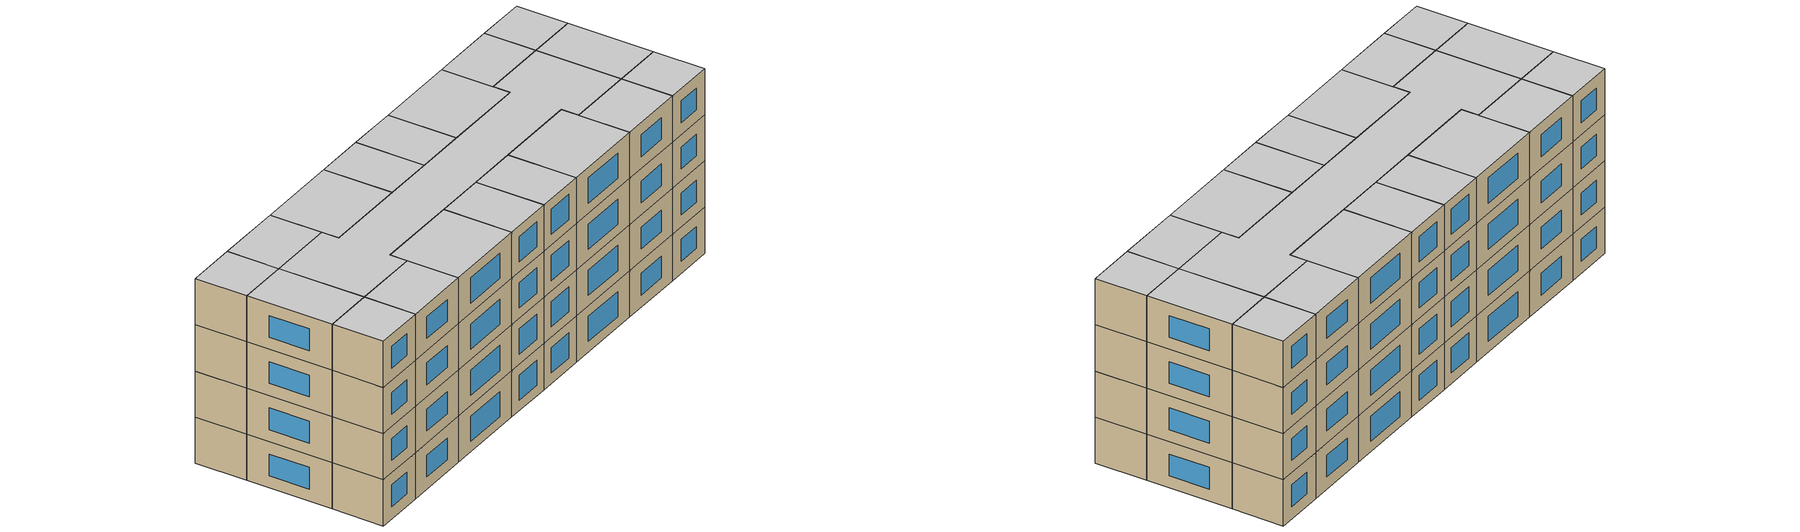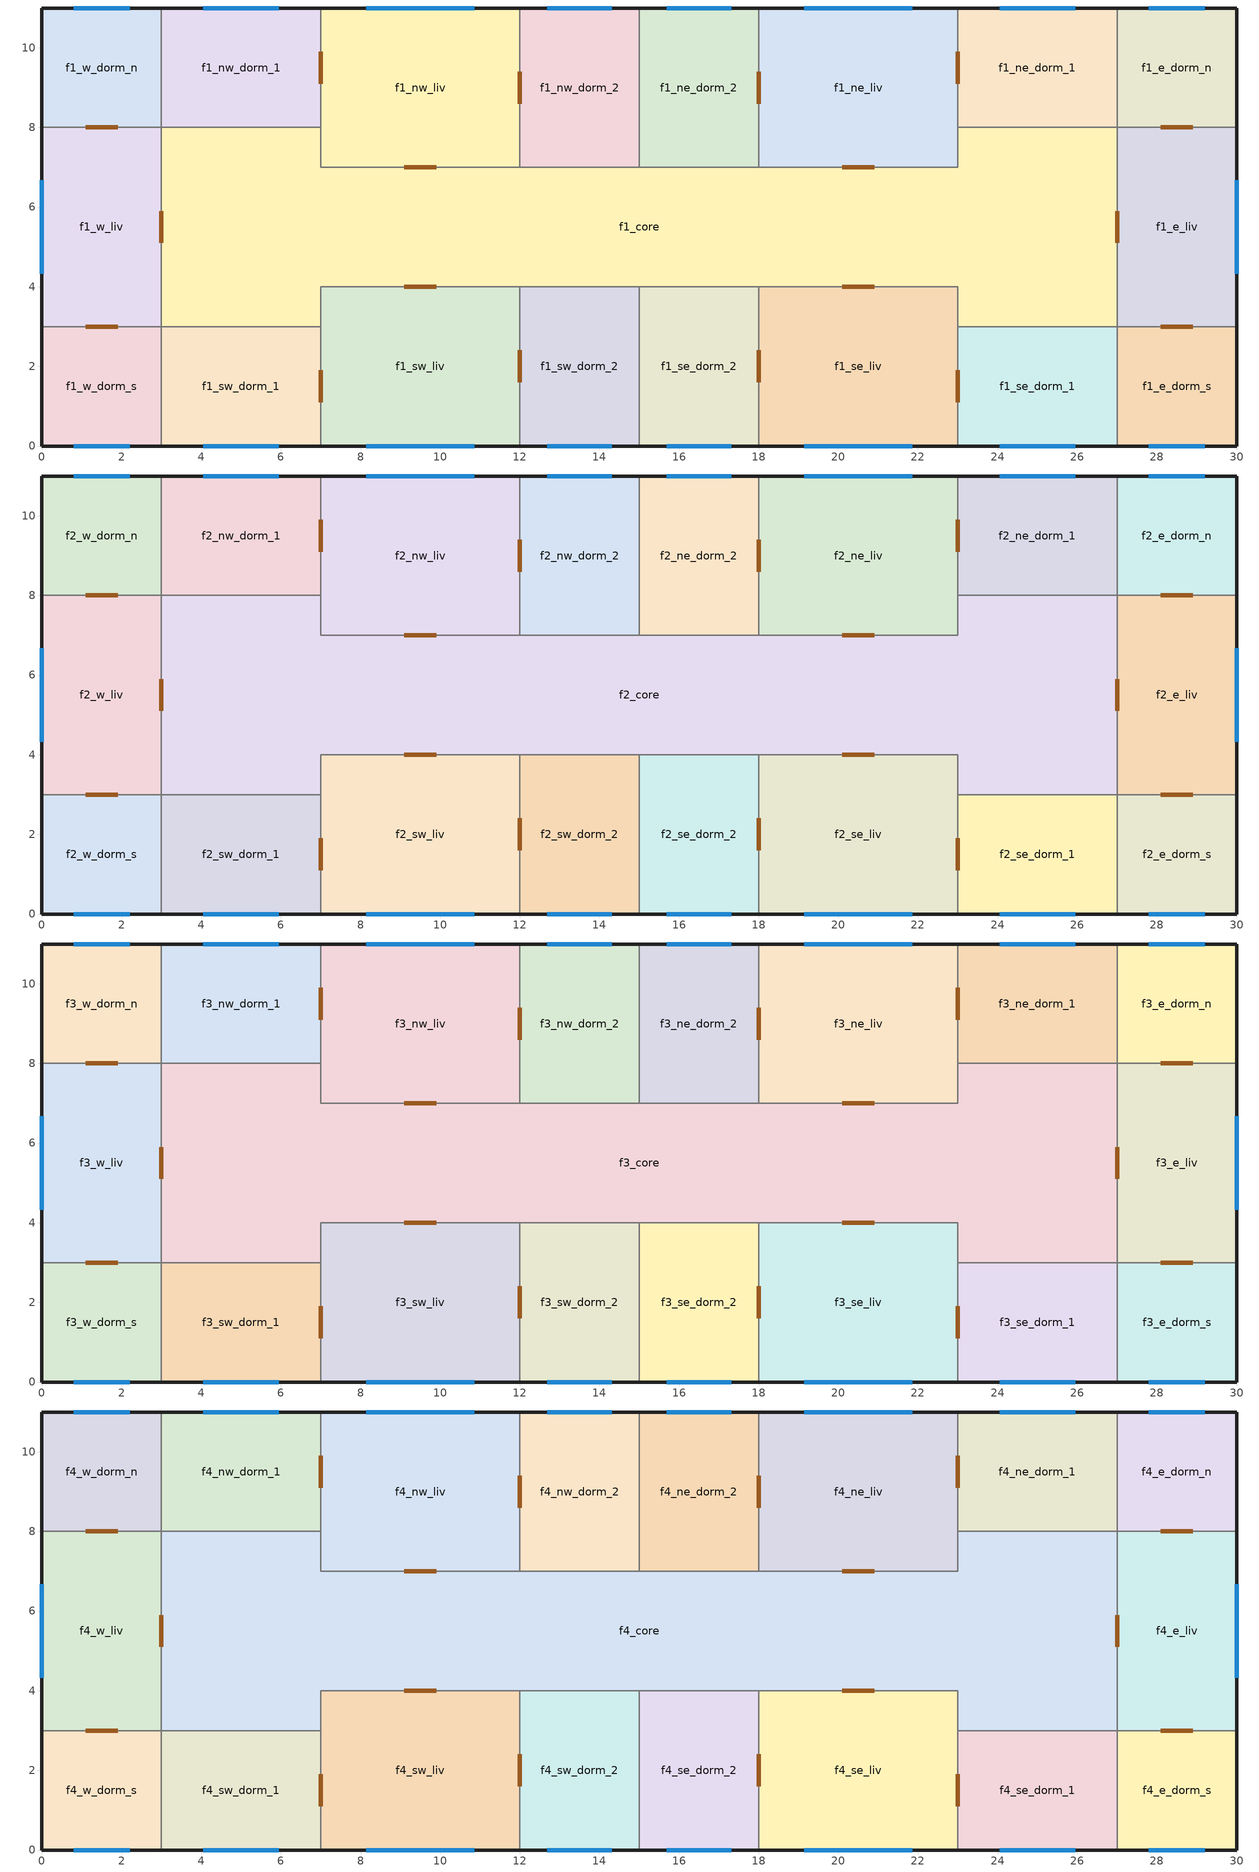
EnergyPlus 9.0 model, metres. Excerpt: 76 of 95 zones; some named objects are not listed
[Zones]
f1_e_dorm_n
 floor othersideconditionsmodel (floor): 30,11 30,8 27,8 27,11 z0
 wall outside (ext_wall): 30,8 30,11 27,11 z0:2.7
 wall to f1_e_liv (int_wall): 27,8 30,8 z0:2.7
 wall to f1_ne_dorm_1 (int_wall): 27,11 27,8 z0:2.7
 window (simple_window): 29.2,11 27.8,11 z0.71:1.99
 door inside (door_3cm): 28.1,8 28.9,8 z0:2.1
f1_e_dorm_s
 floor othersideconditionsmodel (floor): 30,3 30,0 27,0 27,3 z0
 wall outside (ext_wall): 27,0 30,0 30,3 z0:2.7
 wall to f1_e_liv (int_wall): 30,3 27,3 z0:2.7
 wall to f1_se_dorm_1 (int_wall): 27,3 27,0 z0:2.7
 window (simple_window): 27.8,0 29.2,0 z0.71:1.99
 door inside (door_3cm): 28.9,3 28.1,3 z0:2.1
f1_e_liv
 floor othersideconditionsmodel (floor): 30,8 30,3 27,3 27,8 z0
 wall outside (ext_wall): 30,3 30,8 z0:2.7
 wall to f1_core (int_wall): 27,8 27,3 z0:2.7
 window (simple_window): 30,4.32 30,6.68 z0.71:1.99
 door inside (door_3cm): 27,5.9 27,5.1 z0:2.1
f1_ne_dorm_1
 floor othersideconditionsmodel (floor): 27,11 27,8 23,8 23,11 z0
 wall outside (ext_wall): 27,11 23,11 z0:2.7
 wall to f1_core (int_wall): 23,8 27,8 z0:2.7
 wall to f1_ne_liv (int_wall): 23,11 23,8 z0:2.7
 window (simple_window): 25.95,11 24.05,11 z0.71:1.99
 door inside (door_3cm): 23,9.9 23,9.1 z0:2.1
f1_ne_dorm_2
 floor othersideconditionsmodel (floor): 18,11 18,7 15,7 15,11 z0
 wall outside (ext_wall): 18,11 15,11 z0:2.7
 wall to f1_ne_liv (int_wall): 18,7 18,11 z0:2.7
 wall to f1_core (int_wall): 15,7 18,7 z0:2.7
 wall to f1_nw_dorm_2 (int_wall): 15,11 15,7 z0:2.7
 window (simple_window): 17.32,11 15.69,11 z0.61:2.08
 door inside (door_3cm): 18,8.6 18,9.4 z0:2.1
f1_ne_liv
 floor othersideconditionsmodel (floor): 23,11 23,7 18,7 18,11 z0
 wall outside (ext_wall): 23,11 18,11 z0:2.7
 wall to f1_core (int_wall): 18,7 23,7 23,8 z0:2.7
 window (simple_window): 21.86,11 19.14,11 z0.61:2.08
 door inside (door_3cm): 20.1,7 20.9,7 z0:2.1
f1_nw_dorm_2
 floor othersideconditionsmodel (floor): 15,11 15,7 12,7 12,11 z0
 wall outside (ext_wall): 15,11 12,11 z0:2.7
 wall to f1_core (int_wall): 12,7 15,7 z0:2.7
 wall to f1_nw_liv (int_wall): 12,11 12,7 z0:2.7
 window (simple_window): 14.31,11 12.69,11 z0.61:2.08
 door inside (door_3cm): 12,9.4 12,8.6 z0:2.1
f1_nw_dorm_1
 floor othersideconditionsmodel (floor): 7,11 7,8 3,8 3,11 z0
 wall outside (ext_wall): 7,11 3,11 z0:2.7
 wall to f1_nw_liv (int_wall): 7,8 7,11 z0:2.7
 wall to f1_core (int_wall): 3,8 7,8 z0:2.7
 wall to f1_w_dorm_n (int_wall): 3,11 3,8 z0:2.7
 window (simple_window): 5.95,11 4.05,11 z0.71:1.99
 door inside (door_3cm): 7,9.1 7,9.9 z0:2.1
f1_nw_liv
 floor othersideconditionsmodel (floor): 12,11 12,7 7,7 7,11 z0
 wall outside (ext_wall): 12,11 7,11 z0:2.7
 wall to f1_core (int_wall): 7,8 7,7 12,7 z0:2.7
 window (simple_window): 10.86,11 8.14,11 z0.61:2.08
 door inside (door_3cm): 9.1,7 9.9,7 z0:2.1
f1_se_dorm_1
 floor othersideconditionsmodel (floor): 27,3 27,0 23,0 23,3 z0
 wall outside (ext_wall): 23,0 27,0 z0:2.7
 wall to f1_core (int_wall): 27,3 23,3 z0:2.7
 wall to f1_se_liv (int_wall): 23,3 23,0 z0:2.7
 window (simple_window): 24.05,0 25.95,0 z0.71:1.99
 door inside (door_3cm): 23,1.9 23,1.1 z0:2.1
f1_se_dorm_2
 floor othersideconditionsmodel (floor): 18,4 18,0 15,0 15,4 z0
 wall outside (ext_wall): 15,0 18,0 z0:2.7
 wall to f1_se_liv (int_wall): 18,0 18,4 z0:2.7
 wall to f1_core (int_wall): 18,4 15,4 z0:2.7
 wall to f1_sw_dorm_2 (int_wall): 15,4 15,0 z0:2.7
 window (simple_window): 15.69,0 17.32,0 z0.61:2.08
 door inside (door_3cm): 18,1.6 18,2.4 z0:2.1
f1_se_liv
 floor othersideconditionsmodel (floor): 23,4 23,0 18,0 18,4 z0
 wall outside (ext_wall): 18,0 23,0 z0:2.7
 wall to f1_core (int_wall): 23,3 23,4 18,4 z0:2.7
 window (simple_window): 19.14,0 21.86,0 z0.61:2.08
 door inside (door_3cm): 20.9,4 20.1,4 z0:2.1
f1_sw_dorm_2
 floor othersideconditionsmodel (floor): 15,4 15,0 12,0 12,4 z0
 wall outside (ext_wall): 12,0 15,0 z0:2.7
 wall to f1_core (int_wall): 15,4 12,4 z0:2.7
 wall to f1_sw_liv (int_wall): 12,4 12,0 z0:2.7
 window (simple_window): 12.69,0 14.31,0 z0.61:2.08
 door inside (door_3cm): 12,2.4 12,1.6 z0:2.1
f1_sw_dorm_1
 floor othersideconditionsmodel (floor): 7,3 7,0 3,0 3,3 z0
 wall outside (ext_wall): 3,0 7,0 z0:2.7
 wall to f1_sw_liv (int_wall): 7,0 7,3 z0:2.7
 wall to f1_core (int_wall): 7,3 3,3 z0:2.7
 wall to f1_w_dorm_s (int_wall): 3,3 3,0 z0:2.7
 window (simple_window): 4.05,0 5.95,0 z0.71:1.99
 door inside (door_3cm): 7,1.1 7,1.9 z0:2.1
f1_sw_liv
 floor othersideconditionsmodel (floor): 12,4 12,0 7,0 7,4 z0
 wall outside (ext_wall): 7,0 12,0 z0:2.7
 wall to f1_core (int_wall): 12,4 7,4 7,3 z0:2.7
 window (simple_window): 8.14,0 10.86,0 z0.61:2.08
 door inside (door_3cm): 9.9,4 9.1,4 z0:2.1
f1_w_dorm_n
 floor othersideconditionsmodel (floor): 3,11 3,8 0,8 0,11 z0
 wall outside (ext_wall): 3,11 0,11 0,8 z0:2.7
 wall to f1_w_liv (int_wall): 0,8 3,8 z0:2.7
 window (simple_window): 2.21,11 0.8,11 z0.71:1.99
 door inside (door_3cm): 1.1,8 1.9,8 z0:2.1
f1_w_dorm_s
 floor othersideconditionsmodel (floor): 3,3 3,0 0,0 0,3 z0
 wall outside (ext_wall): 0,3 0,0 3,0 z0:2.7
 wall to f1_w_liv (int_wall): 3,3 0,3 z0:2.7
 window (simple_window): 0.8,0 2.21,0 z0.71:1.99
 door inside (door_3cm): 1.9,3 1.1,3 z0:2.1
f1_w_liv
 floor othersideconditionsmodel (floor): 3,8 3,3 0,3 0,8 z0
 wall outside (ext_wall): 0,8 0,3 z0:2.7
 wall to f1_core (int_wall): 3,3 3,8 z0:2.7
 window (simple_window): 0,6.68 0,4.32 z0.71:1.99
 door inside (door_3cm): 3,5.1 3,5.9 z0:2.1
f1_core
 floor othersideconditionsmodel (floor): 27,8 27,3 23,3 23,4 7,4 7,3 3,3 3,8 7,8 7,7 23,7 23,8 z0
f2_e_dorm_n
 floor to f1_e_dorm_n (floor): 30,11 30,8 27,8 27,11 z2.7
 wall outside (ext_wall): 30,8 30,11 27,11 z2.7:5.4
 wall to f2_e_liv (int_wall): 27,8 30,8 z2.7:5.4
 wall to f2_ne_dorm_1 (int_wall): 27,11 27,8 z2.7:5.4
 window (simple_window): 29.2,11 27.8,11 z3.42:4.69
 door inside (door_3cm): 28.1,8 28.9,8 z2.7:4.8
f2_e_dorm_s
 floor to f1_e_dorm_s (floor): 30,3 30,0 27,0 27,3 z2.7
 wall outside (ext_wall): 27,0 30,0 30,3 z2.7:5.4
 wall to f2_e_liv (int_wall): 30,3 27,3 z2.7:5.4
 wall to f2_se_dorm_1 (int_wall): 27,3 27,0 z2.7:5.4
 window (simple_window): 27.8,0 29.2,0 z3.42:4.69
 door inside (door_3cm): 28.9,3 28.1,3 z2.7:4.8
f2_e_liv
 floor to f1_e_liv (floor): 30,8 30,3 27,3 27,8 z2.7
 wall outside (ext_wall): 30,3 30,8 z2.7:5.4
 wall to f2_core (int_wall): 27,8 27,3 z2.7:5.4
 window (simple_window): 30,4.32 30,6.68 z3.42:4.69
 door inside (door_3cm): 27,5.9 27,5.1 z2.7:4.8
f2_ne_dorm_1
 floor to f1_ne_dorm_1 (floor): 27,11 27,8 23,8 23,11 z2.7
 wall outside (ext_wall): 27,11 23,11 z2.7:5.4
 wall to f2_core (int_wall): 23,8 27,8 z2.7:5.4
 wall to f2_ne_liv (int_wall): 23,11 23,8 z2.7:5.4
 window (simple_window): 25.95,11 24.05,11 z3.42:4.69
 door inside (door_3cm): 23,9.9 23,9.1 z2.7:4.8
f2_ne_dorm_2
 floor to f1_ne_dorm_2 (floor): 18,11 18,7 15,7 15,11 z2.7
 wall outside (ext_wall): 18,11 15,11 z2.7:5.4
 wall to f2_ne_liv (int_wall): 18,7 18,11 z2.7:5.4
 wall to f2_core (int_wall): 15,7 18,7 z2.7:5.4
 wall to f2_nw_dorm_2 (int_wall): 15,11 15,7 z2.7:5.4
 window (simple_window): 17.32,11 15.69,11 z3.32:4.79
 door inside (door_3cm): 18,8.6 18,9.4 z2.7:4.8
f2_ne_liv
 floor to f1_ne_liv (floor): 23,11 23,7 18,7 18,11 z2.7
 wall outside (ext_wall): 23,11 18,11 z2.7:5.4
 wall to f2_core (int_wall): 18,7 23,7 23,8 z2.7:5.4
 window (simple_window): 21.86,11 19.14,11 z3.32:4.79
 door inside (door_3cm): 20.1,7 20.9,7 z2.7:4.8
f2_nw_dorm_2
 floor to f1_nw_dorm_2 (floor): 15,11 15,7 12,7 12,11 z2.7
 wall outside (ext_wall): 15,11 12,11 z2.7:5.4
 wall to f2_core (int_wall): 12,7 15,7 z2.7:5.4
 wall to f2_nw_liv (int_wall): 12,11 12,7 z2.7:5.4
 window (simple_window): 14.31,11 12.69,11 z3.32:4.79
 door inside (door_3cm): 12,9.4 12,8.6 z2.7:4.8
f2_nw_dorm_1
 floor to f1_nw_dorm_1 (floor): 7,11 7,8 3,8 3,11 z2.7
 wall outside (ext_wall): 7,11 3,11 z2.7:5.4
 wall to f2_nw_liv (int_wall): 7,8 7,11 z2.7:5.4
 wall to f2_core (int_wall): 3,8 7,8 z2.7:5.4
 wall to f2_w_dorm_n (int_wall): 3,11 3,8 z2.7:5.4
 window (simple_window): 5.95,11 4.05,11 z3.42:4.69
 door inside (door_3cm): 7,9.1 7,9.9 z2.7:4.8
f2_nw_liv
 floor to f1_nw_liv (floor): 12,11 12,7 7,7 7,11 z2.7
 wall outside (ext_wall): 12,11 7,11 z2.7:5.4
 wall to f2_core (int_wall): 7,8 7,7 12,7 z2.7:5.4
 window (simple_window): 10.86,11 8.14,11 z3.32:4.79
 door inside (door_3cm): 9.1,7 9.9,7 z2.7:4.8
f2_se_dorm_1
 floor to f1_se_dorm_1 (floor): 27,3 27,0 23,0 23,3 z2.7
 wall outside (ext_wall): 23,0 27,0 z2.7:5.4
 wall to f2_core (int_wall): 27,3 23,3 z2.7:5.4
 wall to f2_se_liv (int_wall): 23,3 23,0 z2.7:5.4
 window (simple_window): 24.05,0 25.95,0 z3.42:4.69
 door inside (door_3cm): 23,1.9 23,1.1 z2.7:4.8
f2_se_dorm_2
 floor to f1_se_dorm_2 (floor): 18,4 18,0 15,0 15,4 z2.7
 wall outside (ext_wall): 15,0 18,0 z2.7:5.4
 wall to f2_se_liv (int_wall): 18,0 18,4 z2.7:5.4
 wall to f2_core (int_wall): 18,4 15,4 z2.7:5.4
 wall to f2_sw_dorm_2 (int_wall): 15,4 15,0 z2.7:5.4
 window (simple_window): 15.69,0 17.32,0 z3.32:4.79
 door inside (door_3cm): 18,1.6 18,2.4 z2.7:4.8
f2_se_liv
 floor to f1_se_liv (floor): 23,4 23,0 18,0 18,4 z2.7
 wall outside (ext_wall): 18,0 23,0 z2.7:5.4
 wall to f2_core (int_wall): 23,3 23,4 18,4 z2.7:5.4
 window (simple_window): 19.14,0 21.86,0 z3.32:4.79
 door inside (door_3cm): 20.9,4 20.1,4 z2.7:4.8
f2_sw_dorm_2
 floor to f1_sw_dorm_2 (floor): 15,4 15,0 12,0 12,4 z2.7
 wall outside (ext_wall): 12,0 15,0 z2.7:5.4
 wall to f2_core (int_wall): 15,4 12,4 z2.7:5.4
 wall to f2_sw_liv (int_wall): 12,4 12,0 z2.7:5.4
 window (simple_window): 12.69,0 14.31,0 z3.32:4.79
 door inside (door_3cm): 12,2.4 12,1.6 z2.7:4.8
f2_sw_dorm_1
 floor to f1_sw_dorm_1 (floor): 7,3 7,0 3,0 3,3 z2.7
 wall outside (ext_wall): 3,0 7,0 z2.7:5.4
 wall to f2_sw_liv (int_wall): 7,0 7,3 z2.7:5.4
 wall to f2_core (int_wall): 7,3 3,3 z2.7:5.4
 wall to f2_w_dorm_s (int_wall): 3,3 3,0 z2.7:5.4
 window (simple_window): 4.05,0 5.95,0 z3.42:4.69
 door inside (door_3cm): 7,1.1 7,1.9 z2.7:4.8
f2_sw_liv
 floor to f1_sw_liv (floor): 12,4 12,0 7,0 7,4 z2.7
 wall outside (ext_wall): 7,0 12,0 z2.7:5.4
 wall to f2_core (int_wall): 12,4 7,4 7,3 z2.7:5.4
 window (simple_window): 8.14,0 10.86,0 z3.32:4.79
 door inside (door_3cm): 9.9,4 9.1,4 z2.7:4.8
f2_w_dorm_n
 floor to f1_w_dorm_n (floor): 3,11 3,8 0,8 0,11 z2.7
 wall outside (ext_wall): 3,11 0,11 0,8 z2.7:5.4
 wall to f2_w_liv (int_wall): 0,8 3,8 z2.7:5.4
 window (simple_window): 2.21,11 0.8,11 z3.42:4.69
 door inside (door_3cm): 1.1,8 1.9,8 z2.7:4.8
f2_w_dorm_s
 floor to f1_w_dorm_s (floor): 3,3 3,0 0,0 0,3 z2.7
 wall outside (ext_wall): 0,3 0,0 3,0 z2.7:5.4
 wall to f2_w_liv (int_wall): 3,3 0,3 z2.7:5.4
 window (simple_window): 0.8,0 2.21,0 z3.42:4.69
 door inside (door_3cm): 1.9,3 1.1,3 z2.7:4.8
f2_w_liv
 floor to f1_w_liv (floor): 3,8 3,3 0,3 0,8 z2.7
 wall outside (ext_wall): 0,8 0,3 z2.7:5.4
 wall to f2_core (int_wall): 3,3 3,8 z2.7:5.4
 window (simple_window): 0,6.68 0,4.32 z3.42:4.69
 door inside (door_3cm): 3,5.1 3,5.9 z2.7:4.8
f2_core
 floor to f1_core (floor): 27,8 27,3 23,3 23,4 7,4 7,3 3,3 3,8 7,8 7,7 23,7 23,8 z2.7
f3_e_dorm_n
 floor to f2_e_dorm_n (floor): 30,11 30,8 27,8 27,11 z5.4
 wall outside (ext_wall): 30,8 30,11 27,11 z5.4:8.1
 wall to f3_e_liv (int_wall): 27,8 30,8 z5.4:8.1
 wall to f3_ne_dorm_1 (int_wall): 27,11 27,8 z5.4:8.1
 window (simple_window): 29.2,11 27.8,11 z6.12:7.39
 door inside (door_3cm): 28.1,8 28.9,8 z5.4:7.5
f3_e_dorm_s
 floor to f2_e_dorm_s (floor): 30,3 30,0 27,0 27,3 z5.4
 wall outside (ext_wall): 27,0 30,0 30,3 z5.4:8.1
 wall to f3_e_liv (int_wall): 30,3 27,3 z5.4:8.1
 wall to f3_se_dorm_1 (int_wall): 27,3 27,0 z5.4:8.1
 window (simple_window): 27.8,0 29.2,0 z6.12:7.39
 door inside (door_3cm): 28.9,3 28.1,3 z5.4:7.5
f3_e_liv
 floor to f2_e_liv (floor): 30,8 30,3 27,3 27,8 z5.4
 wall outside (ext_wall): 30,3 30,8 z5.4:8.1
 wall to f3_core (int_wall): 27,8 27,3 z5.4:8.1
 window (simple_window): 30,4.32 30,6.68 z6.12:7.39
 door inside (door_3cm): 27,5.9 27,5.1 z5.4:7.5
f3_ne_dorm_1
 floor to f2_ne_dorm_1 (floor): 27,11 27,8 23,8 23,11 z5.4
 wall outside (ext_wall): 27,11 23,11 z5.4:8.1
 wall to f3_core (int_wall): 23,8 27,8 z5.4:8.1
 wall to f3_ne_liv (int_wall): 23,11 23,8 z5.4:8.1
 window (simple_window): 25.95,11 24.05,11 z6.12:7.39
 door inside (door_3cm): 23,9.9 23,9.1 z5.4:7.5
f3_ne_dorm_2
 floor to f2_ne_dorm_2 (floor): 18,11 18,7 15,7 15,11 z5.4
 wall outside (ext_wall): 18,11 15,11 z5.4:8.1
 wall to f3_ne_liv (int_wall): 18,7 18,11 z5.4:8.1
 wall to f3_core (int_wall): 15,7 18,7 z5.4:8.1
 wall to f3_nw_dorm_2 (int_wall): 15,11 15,7 z5.4:8.1
 window (simple_window): 17.32,11 15.69,11 z6.02:7.49
 door inside (door_3cm): 18,8.6 18,9.4 z5.4:7.5
f3_ne_liv
 floor to f2_ne_liv (floor): 23,11 23,7 18,7 18,11 z5.4
 wall outside (ext_wall): 23,11 18,11 z5.4:8.1
 wall to f3_core (int_wall): 18,7 23,7 23,8 z5.4:8.1
 window (simple_window): 21.86,11 19.14,11 z6.02:7.49
 door inside (door_3cm): 20.1,7 20.9,7 z5.4:7.5
f3_nw_dorm_2
 floor to f2_nw_dorm_2 (floor): 15,11 15,7 12,7 12,11 z5.4
 wall outside (ext_wall): 15,11 12,11 z5.4:8.1
 wall to f3_core (int_wall): 12,7 15,7 z5.4:8.1
 wall to f3_nw_liv (int_wall): 12,11 12,7 z5.4:8.1
 window (simple_window): 14.31,11 12.69,11 z6.02:7.49
 door inside (door_3cm): 12,9.4 12,8.6 z5.4:7.5
f3_nw_dorm_1
 floor to f2_nw_dorm_1 (floor): 7,11 7,8 3,8 3,11 z5.4
 wall outside (ext_wall): 7,11 3,11 z5.4:8.1
 wall to f3_nw_liv (int_wall): 7,8 7,11 z5.4:8.1
 wall to f3_core (int_wall): 3,8 7,8 z5.4:8.1
 wall to f3_w_dorm_n (int_wall): 3,11 3,8 z5.4:8.1
 window (simple_window): 5.95,11 4.05,11 z6.12:7.39
 door inside (door_3cm): 7,9.1 7,9.9 z5.4:7.5
f3_nw_liv
 floor to f2_nw_liv (floor): 12,11 12,7 7,7 7,11 z5.4
 wall outside (ext_wall): 12,11 7,11 z5.4:8.1
 wall to f3_core (int_wall): 7,8 7,7 12,7 z5.4:8.1
 window (simple_window): 10.86,11 8.14,11 z6.02:7.49
 door inside (door_3cm): 9.1,7 9.9,7 z5.4:7.5
f3_se_dorm_1
 floor to f2_se_dorm_1 (floor): 27,3 27,0 23,0 23,3 z5.4
 wall outside (ext_wall): 23,0 27,0 z5.4:8.1
 wall to f3_core (int_wall): 27,3 23,3 z5.4:8.1
 wall to f3_se_liv (int_wall): 23,3 23,0 z5.4:8.1
 window (simple_window): 24.05,0 25.95,0 z6.12:7.39
 door inside (door_3cm): 23,1.9 23,1.1 z5.4:7.5
f3_se_dorm_2
 floor to f2_se_dorm_2 (floor): 18,4 18,0 15,0 15,4 z5.4
 wall outside (ext_wall): 15,0 18,0 z5.4:8.1
 wall to f3_se_liv (int_wall): 18,0 18,4 z5.4:8.1
 wall to f3_core (int_wall): 18,4 15,4 z5.4:8.1
 wall to f3_sw_dorm_2 (int_wall): 15,4 15,0 z5.4:8.1
 window (simple_window): 15.69,0 17.32,0 z6.02:7.49
 door inside (door_3cm): 18,1.6 18,2.4 z5.4:7.5
f3_se_liv
 floor to f2_se_liv (floor): 23,4 23,0 18,0 18,4 z5.4
 wall outside (ext_wall): 18,0 23,0 z5.4:8.1
 wall to f3_core (int_wall): 23,3 23,4 18,4 z5.4:8.1
 window (simple_window): 19.14,0 21.86,0 z6.02:7.49
 door inside (door_3cm): 20.9,4 20.1,4 z5.4:7.5
f3_sw_dorm_2
 floor to f2_sw_dorm_2 (floor): 15,4 15,0 12,0 12,4 z5.4
 wall outside (ext_wall): 12,0 15,0 z5.4:8.1
 wall to f3_core (int_wall): 15,4 12,4 z5.4:8.1
 wall to f3_sw_liv (int_wall): 12,4 12,0 z5.4:8.1
 window (simple_window): 12.69,0 14.31,0 z6.02:7.49
 door inside (door_3cm): 12,2.4 12,1.6 z5.4:7.5
f3_sw_dorm_1
 floor to f2_sw_dorm_1 (floor): 7,3 7,0 3,0 3,3 z5.4
 wall outside (ext_wall): 3,0 7,0 z5.4:8.1
 wall to f3_sw_liv (int_wall): 7,0 7,3 z5.4:8.1
 wall to f3_core (int_wall): 7,3 3,3 z5.4:8.1
 wall to f3_w_dorm_s (int_wall): 3,3 3,0 z5.4:8.1
 window (simple_window): 4.05,0 5.95,0 z6.12:7.39
 door inside (door_3cm): 7,1.1 7,1.9 z5.4:7.5
f3_sw_liv
 floor to f2_sw_liv (floor): 12,4 12,0 7,0 7,4 z5.4
 wall outside (ext_wall): 7,0 12,0 z5.4:8.1
 wall to f3_core (int_wall): 12,4 7,4 7,3 z5.4:8.1
 window (simple_window): 8.14,0 10.86,0 z6.02:7.49
 door inside (door_3cm): 9.9,4 9.1,4 z5.4:7.5
f3_w_dorm_n
 floor to f2_w_dorm_n (floor): 3,11 3,8 0,8 0,11 z5.4
 wall outside (ext_wall): 3,11 0,11 0,8 z5.4:8.1
 wall to f3_w_liv (int_wall): 0,8 3,8 z5.4:8.1
 window (simple_window): 2.21,11 0.8,11 z6.12:7.39
 door inside (door_3cm): 1.1,8 1.9,8 z5.4:7.5
f3_w_dorm_s
 floor to f2_w_dorm_s (floor): 3,3 3,0 0,0 0,3 z5.4
 wall outside (ext_wall): 0,3 0,0 3,0 z5.4:8.1
 wall to f3_w_liv (int_wall): 3,3 0,3 z5.4:8.1
 window (simple_window): 0.8,0 2.21,0 z6.12:7.39
 door inside (door_3cm): 1.9,3 1.1,3 z5.4:7.5
f3_w_liv
 floor to f2_w_liv (floor): 3,8 3,3 0,3 0,8 z5.4
 wall outside (ext_wall): 0,8 0,3 z5.4:8.1
 wall to f3_core (int_wall): 3,3 3,8 z5.4:8.1
 window (simple_window): 0,6.68 0,4.32 z6.12:7.39
 door inside (door_3cm): 3,5.1 3,5.9 z5.4:7.5
f3_core
 floor to f2_core (floor): 27,8 27,3 23,3 23,4 7,4 7,3 3,3 3,8 7,8 7,7 23,7 23,8 z5.4
f4_e_dorm_n
 floor to f3_e_dorm_n (floor): 30,11 30,8 27,8 27,11 z8.1
 wall outside (ext_wall): 30,8 30,11 27,11 z8.1:10.8
 wall to f4_e_liv (int_wall): 27,8 30,8 z8.1:10.8
 wall to f4_ne_dorm_1 (int_wall): 27,11 27,8 z8.1:10.8
 window (simple_window): 29.2,11 27.8,11 z8.81:10.08
 door inside (door_3cm): 28.1,8 28.9,8 z8.1:10.2
 ceiling to f5_e_dorm_n (ceiling): 27,11 27,8 30,8 30,11 z10.8
f4_e_dorm_s
 floor to f3_e_dorm_s (floor): 30,3 30,0 27,0 27,3 z8.1
 wall outside (ext_wall): 27,0 30,0 30,3 z8.1:10.8
 wall to f4_e_liv (int_wall): 30,3 27,3 z8.1:10.8
 wall to f4_se_dorm_1 (int_wall): 27,3 27,0 z8.1:10.8
 window (simple_window): 27.8,0 29.2,0 z8.81:10.08
 door inside (door_3cm): 28.9,3 28.1,3 z8.1:10.2
 ceiling to f5_e_dorm_s (ceiling): 27,3 27,0 30,0 30,3 z10.8
f4_e_liv
 floor to f3_e_liv (floor): 30,8 30,3 27,3 27,8 z8.1
 wall outside (ext_wall): 30,3 30,8 z8.1:10.8
 wall to f4_core (int_wall): 27,8 27,3 z8.1:10.8
 window (simple_window): 30,4.32 30,6.68 z8.81:10.08
 door inside (door_3cm): 27,5.9 27,5.1 z8.1:10.2
 ceiling to f5_e_liv (ceiling): 27,8 27,3 30,3 30,8 z10.8
f4_ne_dorm_1
 floor to f3_ne_dorm_1 (floor): 27,11 27,8 23,8 23,11 z8.1
 wall outside (ext_wall): 27,11 23,11 z8.1:10.8
 wall to f4_core (int_wall): 23,8 27,8 z8.1:10.8
 wall to f4_ne_liv (int_wall): 23,11 23,8 z8.1:10.8
 window (simple_window): 25.95,11 24.05,11 z8.81:10.08
 door inside (door_3cm): 23,9.9 23,9.1 z8.1:10.2
 ceiling to f5_ne_dorm_1 (ceiling): 23,11 23,8 27,8 27,11 z10.8
f4_ne_dorm_2
 floor to f3_ne_dorm_2 (floor): 18,11 18,7 15,7 15,11 z8.1
 wall outside (ext_wall): 18,11 15,11 z8.1:10.8
 wall to f4_ne_liv (int_wall): 18,7 18,11 z8.1:10.8
 wall to f4_core (int_wall): 15,7 18,7 z8.1:10.8
 wall to f4_nw_dorm_2 (int_wall): 15,11 15,7 z8.1:10.8
 window (simple_window): 17.32,11 15.69,11 z8.71:10.18
 door inside (door_3cm): 18,8.6 18,9.4 z8.1:10.2
 ceiling to f5_ne_dorm_2 (ceiling): 15,11 15,7 18,7 18,11 z10.8
f4_ne_liv
 floor to f3_ne_liv (floor): 23,11 23,7 18,7 18,11 z8.1
 wall outside (ext_wall): 23,11 18,11 z8.1:10.8
 wall to f4_core (int_wall): 18,7 23,7 23,8 z8.1:10.8
 window (simple_window): 21.86,11 19.14,11 z8.71:10.18
 door inside (door_3cm): 20.1,7 20.9,7 z8.1:10.2
 ceiling to f5_ne_liv (ceiling): 18,11 18,7 23,7 23,11 z10.8
f4_nw_dorm_2
 floor to f3_nw_dorm_2 (floor): 15,11 15,7 12,7 12,11 z8.1
 wall outside (ext_wall): 15,11 12,11 z8.1:10.8
 wall to f4_core (int_wall): 12,7 15,7 z8.1:10.8
 wall to f4_nw_liv (int_wall): 12,11 12,7 z8.1:10.8
 window (simple_window): 14.31,11 12.69,11 z8.71:10.18
 door inside (door_3cm): 12,9.4 12,8.6 z8.1:10.2
 ceiling to f5_nw_dorm_2 (ceiling): 12,11 12,7 15,7 15,11 z10.8
f4_nw_dorm_1
 floor to f3_nw_dorm_1 (floor): 7,11 7,8 3,8 3,11 z8.1
 wall outside (ext_wall): 7,11 3,11 z8.1:10.8
 wall to f4_nw_liv (int_wall): 7,8 7,11 z8.1:10.8
 wall to f4_core (int_wall): 3,8 7,8 z8.1:10.8
 wall to f4_w_dorm_n (int_wall): 3,11 3,8 z8.1:10.8
 window (simple_window): 5.95,11 4.05,11 z8.81:10.08
 door inside (door_3cm): 7,9.1 7,9.9 z8.1:10.2
 ceiling to f5_nw_dorm_1 (ceiling): 3,11 3,8 7,8 7,11 z10.8
f4_nw_liv
 floor to f3_nw_liv (floor): 12,11 12,7 7,7 7,11 z8.1
 wall outside (ext_wall): 12,11 7,11 z8.1:10.8
 wall to f4_core (int_wall): 7,8 7,7 12,7 z8.1:10.8
 window (simple_window): 10.86,11 8.14,11 z8.71:10.18
 door inside (door_3cm): 9.1,7 9.9,7 z8.1:10.2
 ceiling to f5_nw_liv (ceiling): 7,11 7,7 12,7 12,11 z10.8
f4_se_dorm_1
 floor to f3_se_dorm_1 (floor): 27,3 27,0 23,0 23,3 z8.1
 wall outside (ext_wall): 23,0 27,0 z8.1:10.8
 wall to f4_core (int_wall): 27,3 23,3 z8.1:10.8
 wall to f4_se_liv (int_wall): 23,3 23,0 z8.1:10.8
 window (simple_window): 24.05,0 25.95,0 z8.81:10.08
 door inside (door_3cm): 23,1.9 23,1.1 z8.1:10.2
 ceiling to f5_se_dorm_1 (ceiling): 23,3 23,0 27,0 27,3 z10.8
f4_se_dorm_2
 floor to f3_se_dorm_2 (floor): 18,4 18,0 15,0 15,4 z8.1
 wall outside (ext_wall): 15,0 18,0 z8.1:10.8
 wall to f4_se_liv (int_wall): 18,0 18,4 z8.1:10.8
 wall to f4_core (int_wall): 18,4 15,4 z8.1:10.8
 wall to f4_sw_dorm_2 (int_wall): 15,4 15,0 z8.1:10.8
 window (simple_window): 15.69,0 17.32,0 z8.71:10.18
 door inside (door_3cm): 18,1.6 18,2.4 z8.1:10.2
 ceiling to f5_se_dorm_2 (ceiling): 15,4 15,0 18,0 18,4 z10.8
f4_se_liv
 floor to f3_se_liv (floor): 23,4 23,0 18,0 18,4 z8.1
 wall outside (ext_wall): 18,0 23,0 z8.1:10.8
 wall to f4_core (int_wall): 23,3 23,4 18,4 z8.1:10.8
 window (simple_window): 19.14,0 21.86,0 z8.71:10.18
 door inside (door_3cm): 20.9,4 20.1,4 z8.1:10.2
 ceiling to f5_ne_liv (ceiling): 18,4 18,0 23,0 23,4 z10.8
f4_sw_dorm_2
 floor to f3_sw_dorm_2 (floor): 15,4 15,0 12,0 12,4 z8.1
 wall outside (ext_wall): 12,0 15,0 z8.1:10.8
 wall to f4_core (int_wall): 15,4 12,4 z8.1:10.8
 wall to f4_sw_liv (int_wall): 12,4 12,0 z8.1:10.8
 window (simple_window): 12.69,0 14.31,0 z8.71:10.18
 door inside (door_3cm): 12,2.4 12,1.6 z8.1:10.2
 ceiling to f5_sw_dorm_2 (ceiling): 12,4 12,0 15,0 15,4 z10.8
f4_sw_dorm_1
 floor to f3_sw_dorm_1 (floor): 7,3 7,0 3,0 3,3 z8.1
 wall outside (ext_wall): 3,0 7,0 z8.1:10.8
 wall to f4_sw_liv (int_wall): 7,0 7,3 z8.1:10.8
 wall to f4_core (int_wall): 7,3 3,3 z8.1:10.8
 wall to f4_w_dorm_s (int_wall): 3,3 3,0 z8.1:10.8
 window (simple_window): 4.05,0 5.95,0 z8.81:10.08
 door inside (door_3cm): 7,1.1 7,1.9 z8.1:10.2
 ceiling to f5_sw_dorm_1 (ceiling): 3,3 3,0 7,0 7,3 z10.8
f4_sw_liv
 floor to f3_sw_liv (floor): 12,4 12,0 7,0 7,4 z8.1
 wall outside (ext_wall): 7,0 12,0 z8.1:10.8
 wall to f4_core (int_wall): 12,4 7,4 7,3 z8.1:10.8
 window (simple_window): 8.14,0 10.86,0 z8.71:10.18
 door inside (door_3cm): 9.9,4 9.1,4 z8.1:10.2
 ceiling to f5_sw_liv (ceiling): 7,4 7,0 12,0 12,4 z10.8
f4_w_dorm_n
 floor to f3_w_dorm_n (floor): 3,11 3,8 0,8 0,11 z8.1
 wall outside (ext_wall): 3,11 0,11 0,8 z8.1:10.8
 wall to f4_w_liv (int_wall): 0,8 3,8 z8.1:10.8
 window (simple_window): 2.21,11 0.8,11 z8.81:10.08
 door inside (door_3cm): 1.1,8 1.9,8 z8.1:10.2
 ceiling to f5_w_dorm_n (ceiling): 0,11 0,8 3,8 3,11 z10.8
f4_w_dorm_s
 floor to f3_w_dorm_s (floor): 3,3 3,0 0,0 0,3 z8.1
 wall outside (ext_wall): 0,3 0,0 3,0 z8.1:10.8
 wall to f4_w_liv (int_wall): 3,3 0,3 z8.1:10.8
 window (simple_window): 0.8,0 2.21,0 z8.81:10.08
 door inside (door_3cm): 1.9,3 1.1,3 z8.1:10.2
 ceiling to f5_w_dorm_s (ceiling): 0,3 0,0 3,0 3,3 z10.8
f4_w_liv
 floor to f3_w_liv (floor): 3,8 3,3 0,3 0,8 z8.1
 wall outside (ext_wall): 0,8 0,3 z8.1:10.8
 wall to f4_core (int_wall): 3,3 3,8 z8.1:10.8
 window (simple_window): 0,6.68 0,4.32 z8.81:10.08
 door inside (door_3cm): 3,5.1 3,5.9 z8.1:10.2
 ceiling to f5_w_liv (ceiling): 0,8 0,3 3,3 3,8 z10.8
f4_core
 floor to f3_core (floor): 27,8 27,3 23,3 23,4 7,4 7,3 3,3 3,8 7,8 7,7 23,7 23,8 z8.1
 ceiling to f5_core (ceiling): 3,8 3,3 7,3 7,4 23,4 23,3 27,3 27,8 23,8 23,7 7,7 7,8 z10.8
[Building]
5_storey: Loads convergence tolerance value=0.04; Maximum number of warmup days=25; Minimum number of warmup days=6; North axis=0; Solar distribution=FullInteriorAndExteriorWithReflections; Temperature convergence tolerance value=0.4; Terrain=City
[Site:GroundDomain:Slab]
ground_domain: 1, 0.4, 1.6, 10, No, Full, 6, 5, Timestep, ground_coupled_oscm, OnGrade, 1250, 30, 50, 1500, 1.5, finite_diff, Site:GroundTemperature:Undisturbed:FiniteDifference, No
[Site:GroundTemperature:Undisturbed:FiniteDifference]
finite_diff: 0.4, 1250, 30, 50, 1500, 1.5
[Construction]
ceiling: piso_ceramico, contrapiso, concreto_5cm, impermeabilizacao
ext_wall: argamassa_externa, tijolo_9x19x19, camara_parede, tijolo_9x19x19, argamassa_interna
floor: impermeabilizacao, concreto_5cm, contrapiso, piso_ceramico
int_wall: argamassa_interna, tijolo_9x19x19, camara_parede, tijolo_9x19x19, argamassa_interna
door_3cm: porta_mad_int_3cm
simple_window: vid_0.87
[Material] Thermal absorptance=0.9
Name | Conductivity | Density | Roughness | Solar absorptance | Specific heat | Thickness | Visible absorptance
argamassa_externa; argamassa_interna | 1.15 | 2000 | MediumRough | 0.5 | 1000 | 0.025 | 0.5
concreto_5cm | 1.75 | 2200 | MediumRough | 0.7 | 1000 | 0.05 | 0.7
contrapiso | 1.15 | 2000 | MediumRough | 0.7 | 1000 | 0.02 | 0.7
impermeabilizacao | 0.23 | 1000 | Smooth | 0.7 | 920 | 0.0001 | 0.7
piso_ceramico | 1.05 | 2000 | Smooth | 0.7 | 920 | 0.0075 | 0.7
porta_mad_int_3cm | 0.15 | 650 | MediumSmooth | 0.5 | 2300 | 0.03 | 0.5
tijolo_9x19x19 | 0.9 | 1600 | Rough | 0.7 | 920 | 0.013 | 0.7
[Material:AirGap]
camara_parede: Thermal resistance=0.17
[WindowMaterial:SimpleGlazingSystem]
vid_0.87: Solar heat gain coefficient=0.87; U factor=5.7
[People] Fraction radiant=0.3; Number of people calculation method=People
Name | Zone or zonelist | Activity level schedule | Number of people | Number of people schedule
people_f1_e_dorm_n | f1_e_dorm_n | sch_activ_dorm | 2 | sch_occup_dorm
people_f1_e_dorm_s | f1_e_dorm_s | sch_activ_dorm | 2 | sch_occup_dorm
people_f1_e_liv | f1_e_liv | sch_activ_liv | 4 | sch_occup_liv
people_f1_ne_dorm_1 | f1_ne_dorm_1 | sch_activ_dorm | 2 | sch_occup_dorm
people_f1_ne_dorm_2 | f1_ne_dorm_2 | sch_activ_dorm | 2 | sch_occup_dorm
people_f1_ne_liv | f1_ne_liv | sch_activ_liv | 4 | sch_occup_liv
people_f1_nw_dorm_2 | f1_nw_dorm_2 | sch_activ_dorm | 2 | sch_occup_dorm
people_f1_nw_dorm_1 | f1_nw_dorm_1 | sch_activ_dorm | 2 | sch_occup_dorm
people_f1_nw_liv | f1_nw_liv | sch_activ_liv | 4 | sch_occup_liv
people_f1_se_dorm_1 | f1_se_dorm_1 | sch_activ_dorm | 2 | sch_occup_dorm
people_f1_se_dorm_2 | f1_se_dorm_2 | sch_activ_dorm | 2 | sch_occup_dorm
people_f1_se_liv | f1_se_liv | sch_activ_liv | 4 | sch_occup_liv
people_f1_sw_dorm_2 | f1_sw_dorm_2 | sch_activ_dorm | 2 | sch_occup_dorm
people_f1_sw_dorm_1 | f1_sw_dorm_1 | sch_activ_dorm | 2 | sch_occup_dorm
people_f1_sw_liv | f1_sw_liv | sch_activ_liv | 4 | sch_occup_liv
people_f1_w_dorm_n | f1_w_dorm_n | sch_activ_dorm | 2 | sch_occup_dorm
people_f1_w_dorm_s | f1_w_dorm_s | sch_activ_dorm | 2 | sch_occup_dorm
people_f1_w_liv | f1_w_liv | sch_activ_liv | 4 | sch_occup_liv
people_f2_e_dorm_n | f2_e_dorm_n | sch_activ_dorm | 2 | sch_occup_dorm
people_f2_e_dorm_s | f2_e_dorm_s | sch_activ_dorm | 2 | sch_occup_dorm
people_f2_e_liv | f2_e_liv | sch_activ_liv | 4 | sch_occup_liv
people_f2_ne_dorm_1 | f2_ne_dorm_1 | sch_activ_dorm | 2 | sch_occup_dorm
people_f2_ne_dorm_2 | f2_ne_dorm_2 | sch_activ_dorm | 2 | sch_occup_dorm
people_f2_ne_liv | f2_ne_liv | sch_activ_liv | 4 | sch_occup_liv
people_f2_nw_dorm_2 | f2_nw_dorm_2 | sch_activ_dorm | 2 | sch_occup_dorm
people_f2_nw_dorm_1 | f2_nw_dorm_1 | sch_activ_dorm | 2 | sch_occup_dorm
people_f2_nw_liv | f2_nw_liv | sch_activ_liv | 4 | sch_occup_liv
people_f2_se_dorm_1 | f2_se_dorm_1 | sch_activ_dorm | 2 | sch_occup_dorm
people_f2_se_dorm_2 | f2_se_dorm_2 | sch_activ_dorm | 2 | sch_occup_dorm
people_f2_se_liv | f2_se_liv | sch_activ_liv | 4 | sch_occup_liv
people_f2_sw_dorm_2 | f2_sw_dorm_2 | sch_activ_dorm | 2 | sch_occup_dorm
people_f2_sw_dorm_1 | f2_sw_dorm_1 | sch_activ_dorm | 2 | sch_occup_dorm
people_f2_sw_liv | f2_sw_liv | sch_activ_liv | 4 | sch_occup_liv
people_f2_w_dorm_n | f2_w_dorm_n | sch_activ_dorm | 2 | sch_occup_dorm
people_f2_w_dorm_s | f2_w_dorm_s | sch_activ_dorm | 2 | sch_occup_dorm
people_f2_w_liv | f2_w_liv | sch_activ_liv | 4 | sch_occup_liv
people_f3_e_dorm_n | f3_e_dorm_n | sch_activ_dorm | 2 | sch_occup_dorm
people_f3_e_dorm_s | f3_e_dorm_s | sch_activ_dorm | 2 | sch_occup_dorm
people_f3_e_liv | f3_e_liv | sch_activ_liv | 4 | sch_occup_liv
people_f3_ne_dorm_1 | f3_ne_dorm_1 | sch_activ_dorm | 2 | sch_occup_dorm
people_f3_ne_dorm_2 | f3_ne_dorm_2 | sch_activ_dorm | 2 | sch_occup_dorm
people_f3_ne_liv | f3_ne_liv | sch_activ_liv | 4 | sch_occup_liv
people_f3_nw_dorm_2 | f3_nw_dorm_2 | sch_activ_dorm | 2 | sch_occup_dorm
people_f3_nw_dorm_1 | f3_nw_dorm_1 | sch_activ_dorm | 2 | sch_occup_dorm
people_f3_nw_liv | f3_nw_liv | sch_activ_liv | 4 | sch_occup_liv
people_f3_se_dorm_1 | f3_se_dorm_1 | sch_activ_dorm | 2 | sch_occup_dorm
people_f3_se_dorm_2 | f3_se_dorm_2 | sch_activ_dorm | 2 | sch_occup_dorm
people_f3_se_liv | f3_se_liv | sch_activ_liv | 4 | sch_occup_liv
people_f3_sw_dorm_2 | f3_sw_dorm_2 | sch_activ_dorm | 2 | sch_occup_dorm
people_f3_sw_dorm_1 | f3_sw_dorm_1 | sch_activ_dorm | 2 | sch_occup_dorm
people_f3_sw_liv | f3_sw_liv | sch_activ_liv | 4 | sch_occup_liv
people_f3_w_dorm_n | f3_w_dorm_n | sch_activ_dorm | 2 | sch_occup_dorm
people_f3_w_dorm_s | f3_w_dorm_s | sch_activ_dorm | 2 | sch_occup_dorm
people_f3_w_liv | f3_w_liv | sch_activ_liv | 4 | sch_occup_liv
people_f4_e_dorm_n | f4_e_dorm_n | sch_activ_dorm | 2 | sch_occup_dorm
people_f4_e_dorm_s | f4_e_dorm_s | sch_activ_dorm | 2 | sch_occup_dorm
people_f4_e_liv | f4_e_liv | sch_activ_liv | 4 | sch_occup_liv
people_f4_ne_dorm_1 | f4_ne_dorm_1 | sch_activ_dorm | 2 | sch_occup_dorm
people_f4_ne_dorm_2 | f4_ne_dorm_2 | sch_activ_dorm | 2 | sch_occup_dorm
people_f4_ne_liv | f4_ne_liv | sch_activ_liv | 4 | sch_occup_liv
people_f4_nw_dorm_2 | f4_nw_dorm_2 | sch_activ_dorm | 2 | sch_occup_dorm
people_f4_nw_dorm_1 | f4_nw_dorm_1 | sch_activ_dorm | 2 | sch_occup_dorm
people_f4_nw_liv | f4_nw_liv | sch_activ_liv | 4 | sch_occup_liv
people_f4_se_dorm_1 | f4_se_dorm_1 | sch_activ_dorm | 2 | sch_occup_dorm
people_f4_se_dorm_2 | f4_se_dorm_2 | sch_activ_dorm | 2 | sch_occup_dorm
people_f4_se_liv | f4_se_liv | sch_activ_liv | 4 | sch_occup_liv
people_f4_sw_dorm_2 | f4_sw_dorm_2 | sch_activ_dorm | 2 | sch_occup_dorm
people_f4_sw_dorm_1 | f4_sw_dorm_1 | sch_activ_dorm | 2 | sch_occup_dorm
people_f4_sw_liv | f4_sw_liv | sch_activ_liv | 4 | sch_occup_liv
people_f4_w_dorm_n | f4_w_dorm_n | sch_activ_dorm | 2 | sch_occup_dorm
people_f4_w_dorm_s | f4_w_dorm_s | sch_activ_dorm | 2 | sch_occup_dorm
people_f4_w_liv | f4_w_liv | sch_activ_liv | 4 | sch_occup_liv
[ThermostatSetpoint:DualSetpoint]
thermostat_setpoint: Cooling setpoint temperature schedule=sch_hvac_23; Heating setpoint temperature schedule=sch_hvac_18
[Zone] Multiplier=1
f1_e_dorm_n; f1_e_dorm_s; f1_e_liv; f1_ne_dorm_1; f1_ne_dorm_2; f1_ne_liv; f1_nw_dorm_2; f1_nw_dorm_1; f1_nw_liv; f1_se_dorm_1; f1_se_dorm_2; f1_se_liv; f1_sw_dorm_2; f1_sw_dorm_1; f1_sw_liv; f1_w_dorm_n; f1_w_dorm_s; f1_w_liv; f2_e_dorm_n; f2_e_dorm_s; f2_e_liv; f2_ne_dorm_1; f2_ne_dorm_2; f2_ne_liv; f2_nw_dorm_2; f2_nw_dorm_1; f2_nw_liv; f2_se_dorm_1; f2_se_dorm_2; f2_se_liv; f2_sw_dorm_2; f2_sw_dorm_1; f2_sw_liv; f2_w_dorm_n; f2_w_dorm_s; f2_w_liv; f3_e_dorm_n; f3_e_dorm_s; f3_e_liv; f3_ne_dorm_1; f3_ne_dorm_2; f3_ne_liv; f3_nw_dorm_2; f3_nw_dorm_1; f3_nw_liv; f3_se_dorm_1; f3_se_dorm_2; f3_se_liv; f3_sw_dorm_2; f3_sw_dorm_1; f3_sw_liv; f3_w_dorm_n; f3_w_dorm_s; f3_w_liv; f4_e_dorm_n; f4_e_dorm_s; f4_e_liv; f4_ne_dorm_1; f4_ne_dorm_2; f4_ne_liv; f4_nw_dorm_2; f4_nw_dorm_1; f4_nw_liv; f4_se_dorm_1; f4_se_dorm_2; f4_se_liv; f4_sw_dorm_2; f4_sw_dorm_1; f4_sw_liv; f4_w_dorm_n; f4_w_dorm_s; f4_w_liv; f1_core; f2_core; f3_core; f4_core
[ZoneControl:Thermostat] Control 1=thermostat_setpoint; Control type schedule=sch_hvac_4
Name | Zone or zonelist
thermostat_f1_e_dorm_n | f1_e_dorm_n
thermostat_f1_e_dorm_s | f1_e_dorm_s
thermostat_f1_e_liv | f1_e_liv
thermostat_f1_ne_dorm_1 | f1_ne_dorm_1
thermostat_f1_ne_dorm_2 | f1_ne_dorm_2
thermostat_f1_ne_liv | f1_ne_liv
thermostat_f1_nw_dorm_2 | f1_nw_dorm_2
thermostat_f1_nw_dorm_1 | f1_nw_dorm_1
thermostat_f1_nw_liv | f1_nw_liv
thermostat_f1_se_dorm_1 | f1_se_dorm_1
thermostat_f1_se_dorm_2 | f1_se_dorm_2
thermostat_f1_se_liv | f1_se_liv
thermostat_f1_sw_dorm_2 | f1_sw_dorm_2
thermostat_f1_sw_dorm_1 | f1_sw_dorm_1
thermostat_f1_sw_liv | f1_sw_liv
thermostat_f1_w_dorm_n | f1_w_dorm_n
thermostat_f1_w_dorm_s | f1_w_dorm_s
thermostat_f1_w_liv | f1_w_liv
thermostat_f2_e_dorm_n | f2_e_dorm_n
thermostat_f2_e_dorm_s | f2_e_dorm_s
thermostat_f2_e_liv | f2_e_liv
thermostat_f2_ne_dorm_1 | f2_ne_dorm_1
thermostat_f2_ne_dorm_2 | f2_ne_dorm_2
thermostat_f2_ne_liv | f2_ne_liv
thermostat_f2_nw_dorm_2 | f2_nw_dorm_2
thermostat_f2_nw_dorm_1 | f2_nw_dorm_1
thermostat_f2_nw_liv | f2_nw_liv
thermostat_f2_se_dorm_1 | f2_se_dorm_1
thermostat_f2_se_dorm_2 | f2_se_dorm_2
thermostat_f2_se_liv | f2_se_liv
thermostat_f2_sw_dorm_2 | f2_sw_dorm_2
thermostat_f2_sw_dorm_1 | f2_sw_dorm_1
thermostat_f2_sw_liv | f2_sw_liv
thermostat_f2_w_dorm_n | f2_w_dorm_n
thermostat_f2_w_dorm_s | f2_w_dorm_s
thermostat_f2_w_liv | f2_w_liv
thermostat_f3_e_dorm_n | f3_e_dorm_n
thermostat_f3_e_dorm_s | f3_e_dorm_s
thermostat_f3_e_liv | f3_e_liv
thermostat_f3_ne_dorm_1 | f3_ne_dorm_1
thermostat_f3_ne_dorm_2 | f3_ne_dorm_2
thermostat_f3_ne_liv | f3_ne_liv
thermostat_f3_nw_dorm_2 | f3_nw_dorm_2
thermostat_f3_nw_dorm_1 | f3_nw_dorm_1
thermostat_f3_nw_liv | f3_nw_liv
thermostat_f3_se_dorm_1 | f3_se_dorm_1
thermostat_f3_se_dorm_2 | f3_se_dorm_2
thermostat_f3_se_liv | f3_se_liv
thermostat_f3_sw_dorm_2 | f3_sw_dorm_2
thermostat_f3_sw_dorm_1 | f3_sw_dorm_1
thermostat_f3_sw_liv | f3_sw_liv
thermostat_f3_w_dorm_n | f3_w_dorm_n
thermostat_f3_w_dorm_s | f3_w_dorm_s
thermostat_f3_w_liv | f3_w_liv
thermostat_f4_e_dorm_n | f4_e_dorm_n
thermostat_f4_e_dorm_s | f4_e_dorm_s
thermostat_f4_e_liv | f4_e_liv
thermostat_f4_ne_dorm_1 | f4_ne_dorm_1
thermostat_f4_ne_dorm_2 | f4_ne_dorm_2
thermostat_f4_ne_liv | f4_ne_liv
thermostat_f4_nw_dorm_2 | f4_nw_dorm_2
thermostat_f4_nw_dorm_1 | f4_nw_dorm_1
thermostat_f4_nw_liv | f4_nw_liv
thermostat_f4_se_dorm_1 | f4_se_dorm_1
thermostat_f4_se_dorm_2 | f4_se_dorm_2
thermostat_f4_se_liv | f4_se_liv
thermostat_f4_sw_dorm_2 | f4_sw_dorm_2
thermostat_f4_sw_dorm_1 | f4_sw_dorm_1
thermostat_f4_sw_liv | f4_sw_liv
thermostat_f4_w_dorm_n | f4_w_dorm_n
thermostat_f4_w_dorm_s | f4_w_dorm_s
thermostat_f4_w_liv | f4_w_liv
[Zone equipment]
f1_e_dorm_n: hvac_f1_e_dorm_n
f1_e_dorm_s: hvac_f1_e_dorm_s
f1_e_liv: hvac_f1_e_liv
f1_ne_dorm_1: hvac_f1_ne_dorm_1
f1_ne_dorm_2: hvac_f1_ne_dorm_2
f1_ne_liv: hvac_f1_ne_liv
f1_nw_dorm_2: hvac_f1_nw_dorm_2
f1_nw_dorm_1: hvac_f1_nw_dorm_1
f1_nw_liv: hvac_f1_nw_liv
f1_se_dorm_1: hvac_f1_se_dorm_1
f1_se_dorm_2: hvac_f1_se_dorm_2
f1_se_liv: hvac_f1_se_liv
f1_sw_dorm_2: hvac_f1_sw_dorm_2
f1_sw_dorm_1: hvac_f1_sw_dorm_1
f1_sw_liv: hvac_f1_sw_liv
f1_w_dorm_n: hvac_f1_w_dorm_n
f1_w_dorm_s: hvac_f1_w_dorm_s
f1_w_liv: hvac_f1_w_liv
f2_e_dorm_n: hvac_f2_e_dorm_n
f2_e_dorm_s: hvac_f2_e_dorm_s
f2_e_liv: hvac_f2_e_liv
f2_ne_dorm_1: hvac_f2_ne_dorm_1
f2_ne_dorm_2: hvac_f2_ne_dorm_2
f2_ne_liv: hvac_f2_ne_liv
f2_nw_dorm_2: hvac_f2_nw_dorm_2
f2_nw_dorm_1: hvac_f2_nw_dorm_1
f2_nw_liv: hvac_f2_nw_liv
f2_se_dorm_1: hvac_f2_se_dorm_1
f2_se_dorm_2: hvac_f2_se_dorm_2
f2_se_liv: hvac_f2_se_liv
f2_sw_dorm_2: hvac_f2_sw_dorm_2
f2_sw_dorm_1: hvac_f2_sw_dorm_1
f2_sw_liv: hvac_f2_sw_liv
f2_w_dorm_n: hvac_f2_w_dorm_n
f2_w_dorm_s: hvac_f2_w_dorm_s
f2_w_liv: hvac_f2_w_liv
f3_e_dorm_n: hvac_f3_e_dorm_n
f3_e_dorm_s: hvac_f3_e_dorm_s
f3_e_liv: hvac_f3_e_liv
f3_ne_dorm_1: hvac_f3_ne_dorm_1
f3_ne_dorm_2: hvac_f3_ne_dorm_2
f3_ne_liv: hvac_f3_ne_liv
f3_nw_dorm_2: hvac_f3_nw_dorm_2
f3_nw_dorm_1: hvac_f3_nw_dorm_1
f3_nw_liv: hvac_f3_nw_liv
f3_se_dorm_1: hvac_f3_se_dorm_1
f3_se_dorm_2: hvac_f3_se_dorm_2
f3_se_liv: hvac_f3_se_liv
f3_sw_dorm_2: hvac_f3_sw_dorm_2
f3_sw_dorm_1: hvac_f3_sw_dorm_1
f3_sw_liv: hvac_f3_sw_liv
f3_w_dorm_n: hvac_f3_w_dorm_n
f3_w_dorm_s: hvac_f3_w_dorm_s
f3_w_liv: hvac_f3_w_liv
f4_e_dorm_n: hvac_f4_e_dorm_n
f4_e_dorm_s: hvac_f4_e_dorm_s
f4_e_liv: hvac_f4_e_liv
f4_ne_dorm_1: hvac_f4_ne_dorm_1
f4_ne_dorm_2: hvac_f4_ne_dorm_2
f4_ne_liv: hvac_f4_ne_liv
f4_nw_dorm_2: hvac_f4_nw_dorm_2
f4_nw_dorm_1: hvac_f4_nw_dorm_1
f4_nw_liv: hvac_f4_nw_liv
f4_se_dorm_1: hvac_f4_se_dorm_1
f4_se_dorm_2: hvac_f4_se_dorm_2
f4_se_liv: hvac_f4_se_liv
f4_sw_dorm_2: hvac_f4_sw_dorm_2
f4_sw_dorm_1: hvac_f4_sw_dorm_1
f4_sw_liv: hvac_f4_sw_liv
f4_w_dorm_n: hvac_f4_w_dorm_n
f4_w_dorm_s: hvac_f4_w_dorm_s
f4_w_liv: hvac_f4_w_liv
[ZoneHVAC:IdealLoadsAirSystem] Cooling limit=NoLimit; Cooling sensible heat ratio=0.7; Dehumidification control type=None; Demand controlled ventilation type=None; Heat recovery type=None; Heating limit=NoLimit; Humidification control type=None; Latent heat recovery effectiveness=0.65; Maximum heating supply air humidity ratio=0.0156; Maximum heating supply air temperature=50; Minimum cooling supply air humidity ratio=0.0077; Minimum cooling supply air temperature=13; Outdoor air economizer type=NoEconomizer; Sensible heat recovery effectiveness=0.7
Name | Availability schedule
hvac_f1_e_dorm_n; hvac_f1_e_dorm_s; hvac_f1_ne_dorm_1; hvac_f1_ne_dorm_2; hvac_f1_nw_dorm_2; hvac_f1_nw_dorm_1; hvac_f1_se_dorm_1; hvac_f1_se_dorm_2; hvac_f1_sw_dorm_2; hvac_f1_sw_dorm_1; hvac_f1_w_dorm_n; hvac_f1_w_dorm_s; hvac_f2_e_dorm_n; hvac_f2_e_dorm_s; hvac_f2_ne_dorm_1; hvac_f2_ne_dorm_2; hvac_f2_nw_dorm_2; hvac_f2_nw_dorm_1; hvac_f2_se_dorm_1; hvac_f2_se_dorm_2; hvac_f2_sw_dorm_2; hvac_f2_sw_dorm_1; hvac_f2_w_dorm_n; hvac_f2_w_dorm_s; hvac_f3_e_dorm_n; hvac_f3_e_dorm_s; hvac_f3_ne_dorm_1; hvac_f3_ne_dorm_2; hvac_f3_nw_dorm_2; hvac_f3_nw_dorm_1; hvac_f3_se_dorm_1; hvac_f3_se_dorm_2; hvac_f3_sw_dorm_2; hvac_f3_sw_dorm_1; hvac_f3_w_dorm_n; hvac_f3_w_dorm_s; hvac_f4_e_dorm_n; hvac_f4_e_dorm_s; hvac_f4_ne_dorm_1; hvac_f4_ne_dorm_2; hvac_f4_nw_dorm_2; hvac_f4_nw_dorm_1; hvac_f4_se_dorm_1; hvac_f4_se_dorm_2; hvac_f4_sw_dorm_2; hvac_f4_sw_dorm_1; hvac_f4_w_dorm_n; hvac_f4_w_dorm_s; hvac_f5_e_dorm_n; hvac_f5_e_dorm_s; hvac_f5_ne_dorm_1; hvac_f5_ne_dorm_2; hvac_f5_nw_dorm_2; hvac_f5_nw_dorm_1; hvac_f5_se_dorm_1; hvac_f5_se_dorm_2; hvac_f5_sw_dorm_2; hvac_f5_sw_dorm_1; hvac_f5_w_dorm_n; hvac_f5_w_dorm_s | sch_hvac_dorm
hvac_f1_e_liv; hvac_f1_ne_liv; hvac_f1_nw_liv; hvac_f1_se_liv; hvac_f1_sw_liv; hvac_f1_w_liv; hvac_f2_e_liv; hvac_f2_ne_liv; hvac_f2_nw_liv; hvac_f2_se_liv; hvac_f2_sw_liv; hvac_f2_w_liv; hvac_f3_e_liv; hvac_f3_ne_liv; hvac_f3_nw_liv; hvac_f3_se_liv; hvac_f3_sw_liv; hvac_f3_w_liv; hvac_f4_e_liv; hvac_f4_ne_liv; hvac_f4_nw_liv; hvac_f4_se_liv; hvac_f4_sw_liv; hvac_f4_w_liv; hvac_f5_e_liv; hvac_f5_ne_liv; hvac_f5_nw_liv; hvac_f5_se_liv; hvac_f5_sw_liv; hvac_f5_w_liv | sch_hvac_liv
[SurfaceProperty:OtherSideConditionsModel]
ground_coupled_oscm: Type of modeling=GroundCoupledSurface
[Schedule:Compact]
sch_hvac_4: Through: 12/31, For: AllDays, Until: 24:00, 4
sch_hvac_18: Through: 12/31, For: AllDays, Until: 24:00, 18
sch_hvac_23: Through: 12/31, For: AllDays, Until: 24:00, 23
sch_hvac_liv: Through: 12/31, For: AllDays, Until: 14:00, 0, Until: 22:00, 1, Until: 24:00, 0
sch_hvac_dorm: Through: 12/31, For: AllDays, Until: 08:00, 1, Until: 22:00, 0, Until: 24:00, 1
sch_activ_dorm: Through: 12/31, For:AllDays, Until: 24:00, 81
sch_activ_liv: Through: 12/31, For:AllDays, Until: 24:00, 108
sch_occup_dorm: Through: 12/31, For: AllDays, Until: 08:00, 1, Until: 22:00, 0, Until 24:00, 1
sch_occup_liv: Through: 12/31, For: AllDays, Until: 14:00, 0, Until: 18:00, 0.5, Until: 22:00, 1, Until: 24:00, 0
[AirflowNetwork:MultiZone:Surface] Leakage component=window_opening; Ventilation control mode=NoVent; Window door opening factor or crack factor=1
Name | Surface
afn_f1_w_liv_window_w | f1_w_liv_window_w
afn_f1_w_dorm_s_window_s | f1_w_dorm_s_window_s
afn_f1_w_dorm_n_window_n | f1_w_dorm_n_window_n
afn_f1_sw_liv_window_s | f1_sw_liv_window_s
afn_f1_sw_dorm_1_window_s | f1_sw_dorm_1_window_s
afn_f1_sw_dorm_2_window_s | f1_sw_dorm_2_window_s
afn_f1_e_liv_window_e | f1_e_liv_window_e
afn_f1_e_dorm_n_window_n | f1_e_dorm_n_window_n
